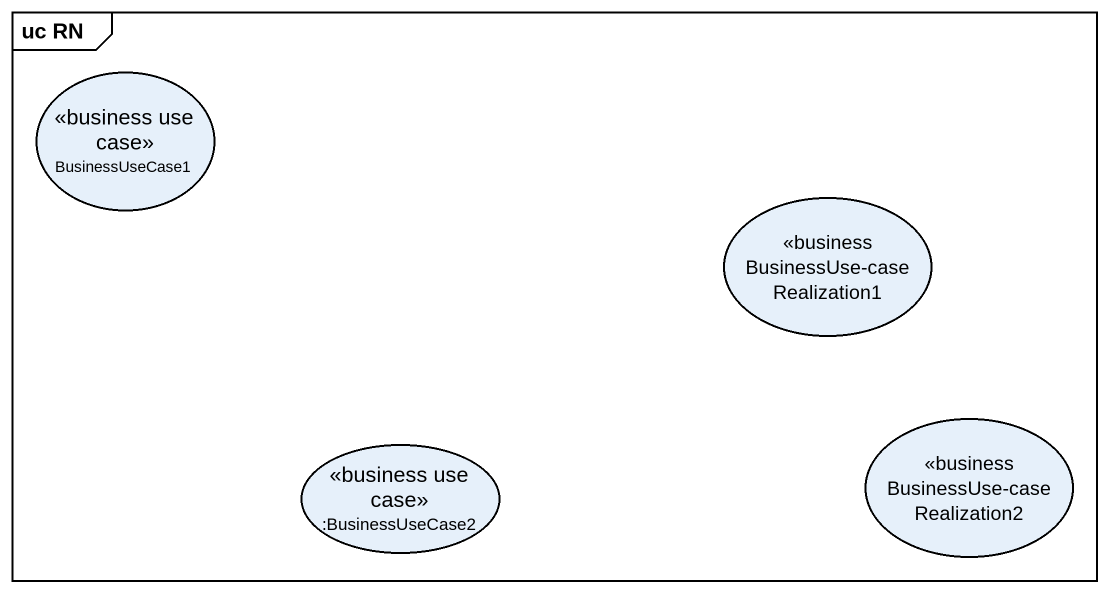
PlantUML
@startuml
mainframe uc RN
usecase BusinessUseCase1 <<business use case>>
usecase "BusinessUse-caseRealization1" as BusinessUse_caseRealization1 <<business use-case realization>>
usecase ":BusinessUseCase2" as BusinessUseCase2 <<business use case>>
usecase "BusinessUse-caseRealization2" as BusinessUse_caseRealization2 <<business use-case realization>>
@enduml
